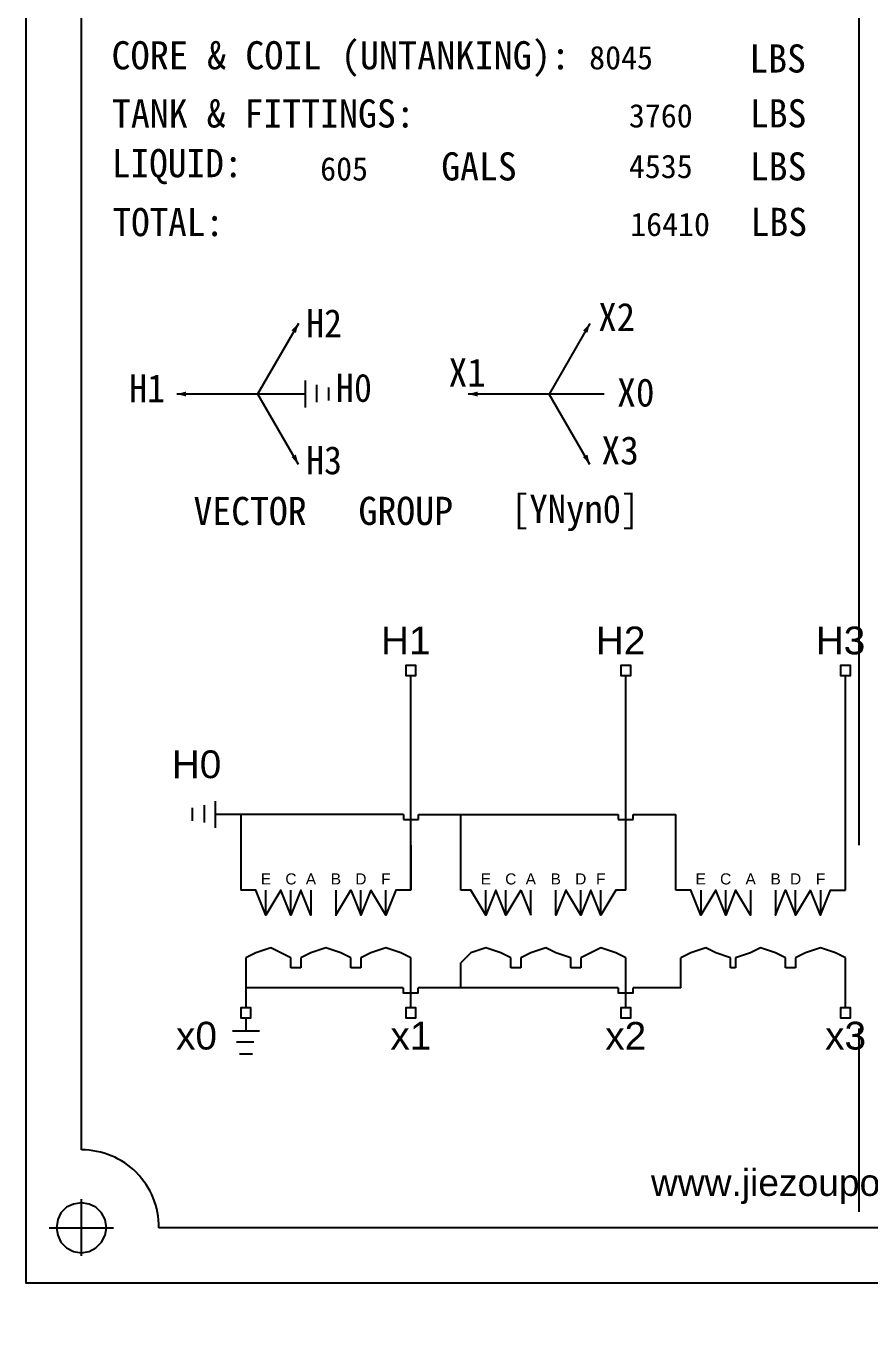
# Model space of a CAD drawing. Header units: millimetres. Extents: x 183355 to 194386, y -190559 to -183233.
# Drawn here: x 185777.2 to 185853.2, y -184550 to -184432.6 of the extents above; entities that cross this region are included whole.
import ezdxf
from ezdxf.enums import TextEntityAlignment as Align

# ---------------------------------------------------------------- set-up
doc = ezdxf.new("R2010")
doc.units = ezdxf.units.MM
doc.header["$LTSCALE"] = 13
doc.linetypes.add('CENTERX2', pattern=[101.6, 63.5, -12.7, 12.7, -12.7])
for name, color, linetype in [('1', 4, 'Continuous'), ('2', 3, 'Continuous'), ('PDF_Geometry', 7, 'Continuous')]:
    doc.layers.add(name, color=color, linetype=linetype)
doc.layers.add('标注、文本', color=3, linetype='Continuous', lineweight=25)
doc.styles.add('Note Text (ANSI)', font='arial.ttf')
doc.styles.add('PDF FangSong', font='simfang.ttf')

msp = doc.modelspace()

# ---------------------------------------------------------------- hatches: boundary and pattern name
at = {"layer": '2', "linetype": 'Continuous', "transparency": 33554559}
for points in [[(185801.732, -184459.393), (185801.507, -184460.235), (185801.114, -184460.01)], [(185827.979, -184459.393), (185827.755, -184460.235), (185827.361, -184460.01)], [(185790.779, -184465.739), (185791.622, -184465.515), (185791.622, -184465.964)], [(185817.027, -184465.739), (185817.869, -184465.515), (185817.869, -184465.964)], [(185801.732, -184472.086), (185801.114, -184471.412), (185801.507, -184471.187)], [(185827.979, -184472.086), (185827.361, -184471.412), (185827.755, -184471.187)]]:
    msp.add_hatch(color=256, dxfattribs=at).paths.add_polyline_path(points)

# ---------------------------------------------------------------- linework, layer by layer
at = {"layer": '1', "color": 1, "linetype": 'CENTERX2', "lineweight": -3, "ltscale": 0.1}
msp.add_line((185852.215, -184027.546), (185852.215, -185998.969), dxfattribs=at)
at = {"layer": '2', "linetype": 'Continuous'}
for p, q in [((185802.383, -184465.739), (185790.779, -184465.739)), ((185801.732, -184472.086), (185798.081, -184465.739)), ((185829.264, -184465.739), (185817.027, -184465.739)), ((185827.979, -184472.086), (185824.328, -184465.739)), ((185811.184, -184503.583), (185811.184, -184504.033)), ((185811.184, -184504.033), (185812.534, -184504.033)), ((185812.534, -184504.033), (185812.534, -184503.583)), ((185816.359, -184510.383), (185816.359, -184503.583)), ((185830.534, -184503.583), (185830.534, -184504.033)), ((185830.534, -184504.033), (185831.884, -184504.033)), ((185831.884, -184504.033), (185831.884, -184503.583)), ((185835.709, -184510.383), (185835.709, -184503.583))]:
    msp.add_line(p, q, dxfattribs=at)
at = {"layer": '2'}
for p, q in [((185811.184, -184503.583), (185796.559, -184503.583)), ((185812.534, -184503.583), (185830.534, -184503.583)), ((185831.884, -184503.583), (185835.709, -184503.583))]:
    msp.add_line(p, q, dxfattribs=at)
at = {"layer": '2', "linetype": 'Continuous'}
for points in [[(185801.732, -184459.393), (185798.051, -184465.739)], [(185827.979, -184459.393), (185824.299, -184465.739)], [(185812.309, -184490.62), (185812.309, -184490.17), (185811.859, -184490.17), (185811.409, -184490.17), (185811.409, -184490.62), (185811.409, -184491.07), (185811.859, -184491.07), (185812.309, -184491.07), (185812.309, -184490.62)], [(185831.659, -184490.62), (185831.659, -184490.17), (185831.209, -184490.17), (185830.759, -184490.17), (185830.759, -184490.62), (185830.759, -184491.07), (185831.209, -184491.07), (185831.659, -184491.07), (185831.659, -184490.62)], [(185851.459, -184490.62), (185851.459, -184490.17), (185851.009, -184490.17), (185850.559, -184490.17), (185850.559, -184490.62), (185850.559, -184491.07), (185851.009, -184491.07), (185851.459, -184491.07), (185851.459, -184490.62)], [(185811.859, -184510.383), (185811.859, -184491.07)], [(185831.209, -184510.383), (185831.209, -184491.07)], [(185851.009, -184510.383), (185851.009, -184491.07)], [(185796.559, -184503.583), (185796.559, -184510.383)], [(185811.859, -184510.383), (185811.859, -184506.333), (185811.859, -184510.383)], [(185801.059, -184512.633), (185800.159, -184510.383), (185798.809, -184512.633), (185797.909, -184510.383), (185796.559, -184510.383)], [(185798.809, -184512.633), (185798.809, -184510.383)], [(185802.859, -184510.383), (185802.859, -184512.633), (185801.959, -184510.383), (185801.059, -184512.633), (185801.059, -184510.383)], [(185805.109, -184510.383), (185805.109, -184512.633), (185806.459, -184510.383), (185807.359, -184512.633), (185807.359, -184510.383)], [(185808.259, -184510.383), (185807.359, -184512.633)], [(185809.609, -184512.633), (185808.259, -184510.383)], [(185811.859, -184510.383), (185810.509, -184510.383), (185809.609, -184512.633), (185809.609, -184510.383)], [(185818.609, -184512.633), (185817.259, -184510.383), (185816.359, -184510.383)], [(185821.759, -184510.383), (185820.409, -184512.633), (185819.509, -184510.383), (185818.609, -184512.633), (185818.609, -184510.383)], [(185820.409, -184512.633), (185820.409, -184510.383)], [(185821.759, -184510.383), (185822.659, -184512.633)], [(185822.659, -184512.633), (185822.659, -184510.383)], [(185831.209, -184510.383), (185830.309, -184510.383), (185828.959, -184512.633), (185828.059, -184510.383), (185827.159, -184512.633), (185825.809, -184510.383), (185824.909, -184512.633), (185824.909, -184510.383)], [(185827.159, -184512.633), (185827.159, -184510.383)], [(185828.959, -184512.633), (185828.959, -184510.383)], [(185837.959, -184510.383), (185837.959, -184512.633), (185837.059, -184510.383), (185835.709, -184510.383)], [(185842.459, -184510.383), (185842.459, -184512.633), (185841.109, -184510.383), (185840.209, -184512.633), (185839.309, -184510.383), (185837.959, -184512.633)], [(185840.209, -184512.633), (185840.209, -184510.383)], [(185844.709, -184510.383), (185844.709, -184512.633), (185845.609, -184510.383), (185846.509, -184512.633), (185846.509, -184510.383)], [(185847.859, -184510.383), (185846.509, -184512.633)], [(185848.759, -184510.383), (185848.759, -184512.633), (185847.859, -184510.383)], [(185848.759, -184512.633), (185849.659, -184510.383), (185851.009, -184510.383)], [(185801.059, -184516.49), (185800.159, -184516.04), (185799.259, -184515.59), (185797.909, -184516.04), (185797.009, -184516.49)], [(185806.459, -184516.49), (185805.559, -184516.04), (185804.209, -184515.59), (185802.859, -184516.04), (185801.959, -184516.49)], [(185811.859, -184516.49), (185810.959, -184516.04), (185809.609, -184515.59), (185808.259, -184516.04), (185807.359, -184516.49)], [(185820.859, -184516.49), (185819.959, -184516.04), (185818.609, -184515.59), (185817.259, -184516.04), (185816.359, -184516.94)], [(185826.259, -184516.49), (185824.909, -184516.04), (185824.009, -184515.59), (185822.659, -184516.04), (185821.759, -184516.49)], [(185831.209, -184516.49), (185830.309, -184516.04), (185828.959, -184515.59), (185828.059, -184516.04), (185827.159, -184516.49)], [(185840.659, -184516.49), (185839.309, -184516.04), (185838.409, -184515.59), (185837.059, -184516.04), (185836.159, -184516.49)], [(185845.609, -184516.49), (185844.709, -184516.04), (185843.359, -184515.59), (185842.459, -184516.04), (185841.109, -184516.49)], [(185851.009, -184516.49), (185850.109, -184516.04), (185848.759, -184515.59), (185847.409, -184516.04), (185846.509, -184516.49)], [(185797.009, -184516.49), (185797.009, -184520.99)], [(185801.059, -184517.39), (185801.059, -184516.49)], [(185801.959, -184517.39), (185801.059, -184517.39)], [(185801.959, -184516.49), (185801.959, -184517.39)], [(185806.459, -184517.39), (185806.459, -184516.49)], [(185807.359, -184517.39), (185806.459, -184517.39)], [(185807.359, -184516.49), (185807.359, -184517.39)], [(185811.859, -184520.99), (185811.859, -184516.49)], [(185816.359, -184519.19), (185816.359, -184516.94)], [(185820.859, -184517.39), (185820.859, -184516.49)], [(185821.759, -184517.39), (185820.859, -184517.39)], [(185821.759, -184516.49), (185821.759, -184517.39)], [(185826.259, -184517.39), (185826.259, -184516.49)], [(185827.159, -184517.39), (185826.259, -184517.39)], [(185827.159, -184516.49), (185827.159, -184517.39)], [(185831.209, -184520.99), (185831.209, -184516.49)], [(185831.209, -184516.49), (185831.209, -184516.49)], [(185836.159, -184519.19), (185836.159, -184516.49)], [(185840.659, -184517.39), (185840.659, -184516.49)], [(185841.109, -184517.39), (185840.659, -184517.39)], [(185841.109, -184516.49), (185841.109, -184517.39)], [(185845.609, -184517.39), (185845.609, -184516.49)], [(185846.509, -184517.39), (185845.609, -184517.39)], [(185846.509, -184516.49), (185846.509, -184517.39)], [(185851.009, -184520.99), (185851.009, -184516.49)], [(185851.009, -184516.49), (185851.009, -184516.49)], [(185811.175, -184519.19), (185797.009, -184519.19)], [(185811.175, -184519.19), (185811.175, -184519.64), (185811.625, -184519.64), (185812.525, -184519.64), (185812.525, -184519.19)], [(185830.525, -184519.19), (185812.525, -184519.19)], [(185830.525, -184519.19), (185830.525, -184519.64), (185830.975, -184519.64), (185831.875, -184519.64), (185831.875, -184519.19)], [(185836.159, -184519.19), (185831.875, -184519.19)], [(185797.459, -184521.44), (185797.459, -184520.99), (185797.009, -184520.99), (185796.559, -184520.99), (185796.559, -184521.44), (185796.559, -184521.89), (185797.009, -184521.89), (185797.459, -184521.89), (185797.459, -184521.44)], [(185812.309, -184521.44), (185812.309, -184520.99), (185811.859, -184520.99), (185811.409, -184520.99), (185811.409, -184521.44), (185811.409, -184521.89), (185811.859, -184521.89), (185812.309, -184521.89), (185812.309, -184521.44)], [(185831.659, -184521.44), (185831.659, -184520.99), (185831.209, -184520.99), (185830.759, -184520.99), (185830.759, -184521.44), (185830.759, -184521.89), (185831.209, -184521.89), (185831.659, -184521.89), (185831.659, -184521.44)], [(185851.459, -184521.44), (185851.459, -184520.99), (185851.009, -184520.99), (185850.559, -184520.99), (185850.559, -184521.44), (185850.559, -184521.89), (185851.009, -184521.89), (185851.459, -184521.89), (185851.459, -184521.44)]]:
    msp.add_lwpolyline(points, dxfattribs=at)
at = {"layer": 'PDF_Geometry', "lineweight": 25}
for points in [[(185777.205, -184370.762), (185927.226, -184370.762), (185927.226, -184545.777), (185777.205, -184545.777), (185777.205, -184370.762)], [(185782.203, -184533.757), (185782.203, -184382.725)], [(185784.45, -184540.778), (185784.338, -184540.048), (185784.001, -184539.43), (185783.495, -184538.925), (185782.877, -184538.644), (185782.203, -184538.531), (185781.473, -184538.644), (185780.855, -184538.925), (185780.35, -184539.43), (185780.069, -184540.048), (185779.957, -184540.778), (185780.069, -184541.452), (185780.35, -184542.07), (185780.855, -184542.575), (185781.473, -184542.912), (185782.203, -184543.025), (185782.877, -184542.912), (185783.495, -184542.575), (185784.001, -184542.07), (185784.338, -184541.452), (185784.45, -184540.778)], [(185782.203, -184543.306), (185782.203, -184538.194)], [(185779.283, -184540.778), (185785.068, -184540.778)], [(185779.62, -184540.778), (185784.731, -184540.778)], [(185915.206, -184540.778), (185789.168, -184540.778)]]:
    msp.add_lwpolyline(points, dxfattribs=at)
msp.add_arc((185782.218, -184540.728), 6.955, 359.59046, 90.11743, dxfattribs=at)
at = {"layer": '标注、文本'}
for p, q in [((185802.383, -184466.943), (185802.383, -184464.535)), ((185803.382, -184466.457), (185803.382, -184464.897)), ((185804.468, -184466.319), (185804.468, -184465.147)), ((185792.182, -184504.163), (185792.182, -184502.991)), ((185793.268, -184504.301), (185793.268, -184502.741)), ((185794.267, -184504.787), (185794.267, -184502.379)), ((185796.559, -184503.583), (185794.267, -184503.583)), ((185797.009, -184521.89), (185797.009, -184523.079)), ((185798.213, -184523.079), (185795.805, -184523.079)), ((185797.726, -184524.077), (185796.167, -184524.077)), ((185797.589, -184525.164), (185796.416, -184525.164))]:
    msp.add_line(p, q, dxfattribs=at)

# ---------------------------------------------------------------- texts
at = {"layer": '2', "style": 'Note Text (ANSI)'}
for s, p in [('H1', (185813.632, -184489.17)), ('H2', (185832.982, -184489.17)), ('H3', (185852.782, -184489.17))]:
    msp.add_text(s, height=2.5, dxfattribs=at).set_placement(p, align=Align.RIGHT)
for s, height, p in [('H0', 2.5, (185792.556, -184499.064)), ('E', 1, (185798.809, -184509.383)), ('C', 1, (185801.059, -184509.383)), ('A', 1, (185802.859, -184509.383)), ('B', 1, (185805.109, -184509.383)), ('D', 1, (185807.359, -184509.383)), ('F', 1, (185809.609, -184509.383)), ('E', 1, (185818.609, -184509.383)), ('C', 1, (185820.859, -184509.383)), ('A', 1, (185822.659, -184509.383)), ('B', 1, (185824.909, -184509.383)), ('D', 1, (185827.159, -184509.383)), ('F', 1, (185828.959, -184509.383)), ('E', 1, (185837.959, -184509.383)), ('C', 1, (185840.209, -184509.383)), ('A', 1, (185842.459, -184509.383)), ('B', 1, (185844.709, -184509.383)), ('D', 1, (185846.509, -184509.383)), ('F', 1, (185848.759, -184509.383)), ('x0', 2.5, (185792.556, -184523.49)), ('x1', 2.5, (185811.859, -184523.49)), ('x2', 2.5, (185831.209, -184523.49)), ('x3', 2.5, (185851.009, -184523.49))]:
    msp.add_text(s, height=height, dxfattribs=at).set_placement(p, align=Align.MIDDLE)
at = {"layer": '2', "linetype": 'Continuous', "attachment_point": 7}
for s, insert, char_height, style in [('{\\W0.9982;CORE & COIL (UNTANKING): \\fSimSun|b0|i0|c134|p2;\\H0.8333x;\\W1;8045}', (185784.897, -184437.19), 2.53409, 'PDF FangSong'), ('\\W0.985571;LBS', (185842.341, -184436.842), 2.53409, 'PDF FangSong'), ('\\W0.988717;TANK & FITTINGS:', (185784.94, -184441.794), 2.53409, 'PDF FangSong'), ('{\\fSimSun|b0|i0|c134|p2;\\H0.8333x;3760}', (185831.495, -184441.78), 2.53409, 'PDF FangSong'), ('\\W0.985572;LBS', (185842.385, -184441.78), 2.53409, 'PDF FangSong'), ('{\\W0.976;LIQUID:}', (185784.926, -184446.863), 2.53409, 'PDF FangSong'), ('{\\fSimSun|b0|i0|c134|p2;\\H0.8333x;605}', (185803.693, -184446.558), 2.53409, 'PDF FangSong'), ('{\\W0.9851;GALS}', (185814.597, -184446.558), 2.53409, 'PDF FangSong'), ('{\\fSimSun|b0|i0|c134|p2;\\H0.8333x;4535}', (185831.495, -184446.34), 2.53409, 'PDF FangSong'), ('\\W0.985572;LBS', (185842.385, -184446.558), 2.53409, 'PDF FangSong'), ('\\W0.968789;TOTAL:', (185784.998, -184451.569), 2.53409, 'PDF FangSong'), ('{\\fSimSun|b0|i0|c134|p2;\\H0.8333x;16410}', (185831.611, -184451.554), 2.53409, 'PDF FangSong'), ('\\W0.985572;LBS', (185842.443, -184451.554), 2.53409, 'PDF FangSong'), ('\\W0.956432;X2', (185828.744, -184460.069), 2.53409, 'PDF FangSong'), ('\\W0.931666;H2', (185802.438, -184460.634), 2.53409, 'PDF FangSong'), ('\\W0.967858;X1', (185815.263, -184465.065), 2.53409, 'PDF FangSong'), ('\\W0.941848;H1', (185786.481, -184466.486), 2.53409, 'PDF FangSong'), ('{\\W0.9418;H0}', (185805.109, -184466.486), 2.53409, 'PDF FangSong'), ('\\W0.977455;X0', (185830.435, -184466.905), 2.53409, 'PDF FangSong'), ('{\\W0.9317;H3}', (185802.438, -184473.006), 2.53409, 'PDF FangSong'), ('\\W0.977877;X3', (185829.019, -184472.117), 2.53409, 'PDF FangSong'), ('\\W0.985008;VECTOR', (185792.282, -184477.576), 2.53409, 'PDF FangSong'), ('\\W0.988330;GROUP', (185807.139, -184477.561), 2.53409, 'PDF FangSong'), ('{\\W0.9577;[YNyn0]}', (185820.881, -184478.083), 2.53409, 'PDF FangSong'), ('{\\W0.997175;www.jiezoupower.com}', (185833.485, -184538.641), 2.40214, 'Note Text (ANSI)')]:
    msp.add_mtext(s, dxfattribs=dict(at, insert=insert, char_height=char_height, style=style))

doc.saveas('drawing.dxf')
